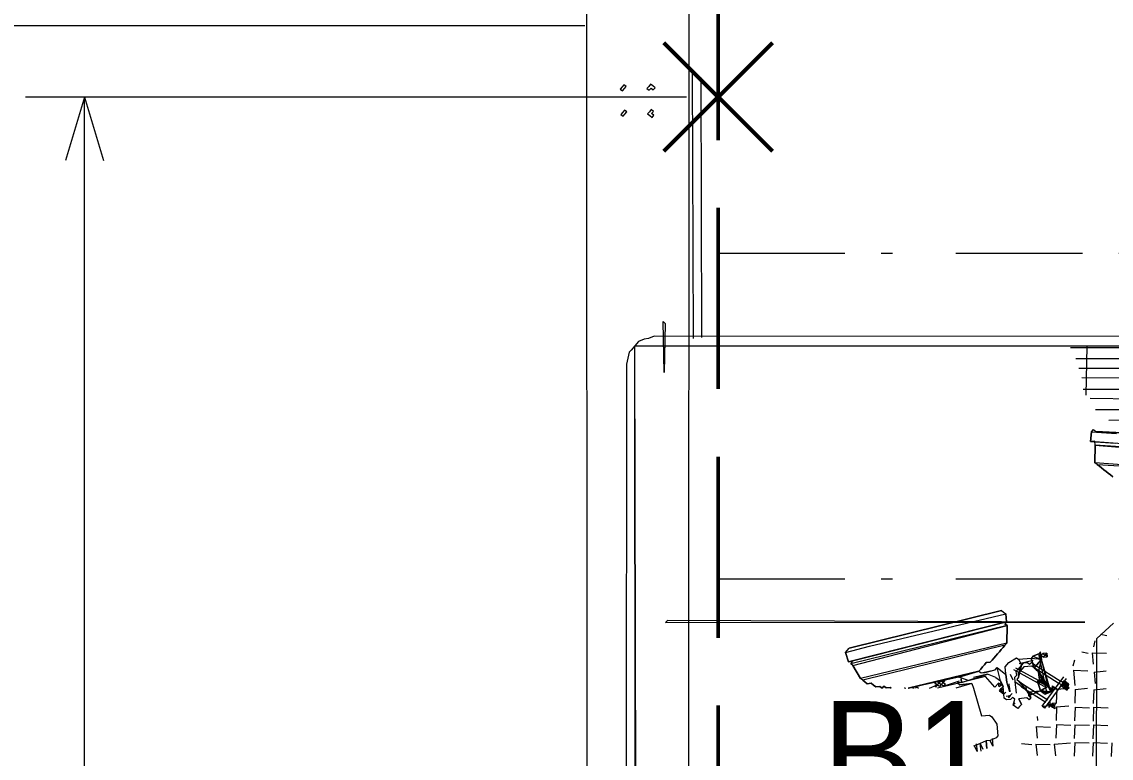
# Paper-space layout '01 Roof Support Layout' of a CAD drawing. Header units: millimetres. Extents: x 5 to 415, y 7 to 290.
# Drawn here: x 92.51 to 116.58, y 122.24 to 138.51 of the extents above; entities that cross this region are included whole.
import ezdxf

# ---------------------------------------------------------------- set-up
doc = ezdxf.new("R2010")
doc.units = ezdxf.units.MM
doc.linetypes.add('B1_LONG_DASH', pattern=[5.5, 4, -1.5])
doc.linetypes.add('B2_DASH_DOT', pattern=[5.25, 2.8, -0.8, 0.25, -1.4])
for name, color, linetype in [('COLUMNS', 7, 'Continuous'), ('DIMENSIONS', 7, 'Continuous'), ('GA_REFERENCE', 253, 'Continuous'), ('TEXT', 7, 'Continuous'), ('UPPER_ROOF', 7, 'Continuous')]:
    doc.layers.add(name, color=color, linetype=linetype)

# ---------------------------------------------------------------- blocks, each defined once
blk = doc.blocks.new('SHEET_01_ROOF')
at = {"layer": 'COLUMNS', "lineweight": 50}
for p, q in [((106.7, 138.05), (109.1, 135.65)), ((106.7, 135.65), (109.1, 138.05))]:
    blk.add_line(p, q, dxfattribs=at)
at = {"layer": 'DIMENSIONS', "lineweight": 13}
for p, q in [((107.2, 136.85), (92.6, 136.85)), ((93.9, 136.85), (93.48, 135.45)), ((93.9, 101.75), (93.9, 136.85)), ((93.9, 136.85), (94.32, 135.45))]:
    blk.add_line(p, q, dxfattribs=at)
at = {"layer": 'GA_REFERENCE', "lineweight": 5}
for p, q in [((104.967, 184.967), (105.008, 97.414)), ((107.254, 100.694), (107.261, 181.683)), ((104.958, 138.422), (46.339, 138.435)), ((107.357, 131.517), (107.331, 137.436)), ((107.537, 131.534), (107.528, 137.281)), ((105.779, 137.073), (105.739, 137.026)), ((105.739, 137.026), (105.788, 136.988)), ((105.82, 137.12), (105.779, 137.073)), ((105.788, 136.988), (105.829, 137.035)), ((105.869, 137.082), (105.82, 137.12)), ((105.829, 137.035), (105.869, 137.082)), ((106.368, 137.085), (106.328, 137.038)), ((106.328, 137.038), (106.377, 137)), ((106.409, 137.132), (106.368, 137.085)), ((106.377, 137), (106.418, 137.047)), ((106.458, 137.094), (106.409, 137.132)), ((106.418, 137.047), (106.467, 137.008)), ((106.508, 137.055), (106.458, 137.094)), ((106.467, 137.008), (106.508, 137.055)), ((105.792, 136.513), (105.752, 136.465)), ((105.833, 136.56), (105.792, 136.513)), ((105.882, 136.521), (105.833, 136.56)), ((105.842, 136.474), (105.882, 136.521)), ((106.381, 136.525), (106.341, 136.478)), ((106.422, 136.572), (106.381, 136.525)), ((106.471, 136.533), (106.422, 136.572)), ((106.431, 136.486), (106.471, 136.533)), ((106.48, 136.448), (106.431, 136.486)), ((105.752, 136.465), (105.801, 136.427)), ((105.801, 136.427), (105.842, 136.474)), ((106.341, 136.478), (106.39, 136.439)), ((106.39, 136.439), (106.44, 136.401)), ((106.44, 136.401), (106.48, 136.448)), ((106.709, 130.765), (106.683, 131.886)), ((106.683, 131.886), (106.732, 131.847)), ((106.732, 131.847), (106.709, 130.765)), ((106.139, 131.446), (106.058, 131.352)), ((106.269, 131.501), (106.139, 131.446)), ((106.359, 131.51), (106.269, 131.501)), ((106.489, 131.565), (106.359, 131.51)), ((138.681, 131.535), (106.489, 131.565)), ((105.936, 131.21), (105.905, 131.078)), ((105.977, 131.257), (105.936, 131.21)), ((106.058, 131.352), (105.977, 131.257)), ((106.058, 131.352), (139.107, 131.359)), ((106.086, 107.11), (106.058, 131.352)), ((106.126, 107.157), (106.058, 131.352)), ((106.058, 131.352), (139.017, 131.35)), ((128.17, 131.321), (115.687, 131.309)), ((116.046, 131.343), (116.023, 130.261)), ((105.873, 130.945), (105.862, 107.521)), ((105.905, 131.078), (105.873, 130.945)), ((128.107, 131.055), (115.803, 131.061)), ((127.994, 130.829), (115.871, 130.851)), ((122.344, 130.598), (115.938, 130.642)), ((122.182, 130.41), (115.965, 130.385)), ((122.029, 130.136), (116.122, 130.184)), ((121.956, 129.956), (116.238, 129.935)), ((116.153, 129.452), (116.193, 129.499)), ((116.193, 129.499), (116.242, 129.46)), ((121.934, 129.738), (116.535, 129.704)), ((116.13, 129.234), (116.153, 129.452)), ((116.153, 129.452), (116.13, 129.234)), ((116.153, 129.452), (116.701, 129.417)), ((116.242, 129.46), (119.713, 129.269)), ((119.713, 129.269), (116.242, 129.46)), ((116.22, 129.242), (116.13, 129.234)), ((116.13, 129.234), (116.678, 129.199)), ((119.789, 128.974), (116.13, 129.234)), ((116.229, 129.157), (116.22, 129.242)), ((116.229, 129.157), (116.22, 129.242)), ((116.224, 128.767), (116.229, 129.157)), ((116.229, 129.157), (116.224, 128.767)), ((119.658, 128.918), (116.229, 129.157)), ((116.229, 129.157), (119.708, 128.88)), ((116.229, 129.157), (116.229, 129.157)), ((116.273, 128.729), (116.224, 128.767)), ((119.564, 128.521), (116.224, 128.767)), ((116.323, 128.69), (116.273, 128.729)), ((116.273, 128.729), (119.564, 128.521)), ((116.273, 128.729), (116.323, 128.69)), ((116.372, 128.652), (116.323, 128.69)), ((116.323, 128.69), (116.372, 128.652)), ((116.422, 128.613), (116.372, 128.652)), ((116.372, 128.652), (116.422, 128.613)), ((116.471, 128.574), (116.422, 128.613)), ((116.422, 128.613), (116.471, 128.574)), ((116.52, 128.536), (116.471, 128.574)), ((116.471, 128.574), (116.52, 128.536)), ((116.57, 128.497), (116.52, 128.536)), ((116.52, 128.536), (116.57, 128.497)), ((116.619, 128.459), (116.57, 128.497)), ((116.57, 128.497), (116.619, 128.459)), ((110.794, 124.668), (114.158, 125.504)), ((114.158, 125.504), (110.794, 124.668)), ((111.244, 124.71), (114.256, 125.427)), ((114.158, 125.504), (114.207, 125.465)), ((114.207, 125.465), (114.256, 125.427)), ((114.256, 125.427), (114.274, 125.255)), ((114.274, 125.255), (114.256, 125.427)), ((106.781, 125.283), (106.74, 125.236)), ((106.74, 125.236), (116, 125.246)), ((116, 125.246), (106.781, 125.283)), ((114.274, 125.255), (110.781, 124.364)), ((114.283, 125.17), (110.83, 124.325)), ((110.879, 124.287), (114.283, 125.17)), ((111.311, 124.501), (114.274, 125.255)), ((114.274, 125.255), (114.234, 125.208)), ((114.234, 125.208), (114.283, 125.17)), ((114.283, 125.17), (114.234, 125.208)), ((114.283, 125.17), (114.278, 124.781)), ((114.278, 124.781), (114.283, 125.17)), ((116.639, 125.219), (116.265, 124.882)), ((116.346, 124.976), (116.486, 124.946)), ((110.713, 124.574), (111.244, 124.71)), ((114.278, 124.781), (111.046, 124)), ((114.238, 124.733), (111.095, 123.961)), ((114.197, 124.686), (114.157, 124.639)), ((114.157, 124.639), (114.197, 124.686)), ((114.238, 124.733), (114.197, 124.686)), ((114.197, 124.686), (114.238, 124.733)), ((114.278, 124.781), (114.238, 124.733)), ((116.225, 124.835), (116.193, 124.702)), ((116.256, 113.644), (116.265, 124.882)), ((110.713, 124.574), (110.754, 124.621)), ((110.781, 124.364), (110.713, 124.574)), ((110.713, 124.574), (110.781, 124.364)), ((110.754, 124.621), (110.794, 124.668)), ((110.781, 124.364), (111.311, 124.501)), ((113.995, 124.451), (113.954, 124.404)), ((113.954, 124.404), (113.995, 124.451)), ((114.035, 124.498), (113.995, 124.451)), ((113.995, 124.451), (114.035, 124.498)), ((114.076, 124.545), (114.035, 124.498)), ((114.035, 124.498), (114.076, 124.545)), ((114.116, 124.592), (114.076, 124.545)), ((114.076, 124.545), (114.116, 124.592)), ((114.157, 124.639), (114.116, 124.592)), ((114.116, 124.592), (114.157, 124.639)), ((114.323, 124.353), (114.494, 124.455)), ((114.494, 124.455), (114.543, 124.417)), ((114.854, 124.489), (114.813, 124.442)), ((114.984, 124.545), (114.854, 124.489)), ((114.984, 124.545), (114.854, 124.489)), ((114.984, 124.545), (114.854, 124.489)), ((114.854, 124.489), (114.984, 124.545)), ((114.854, 124.489), (115.042, 124.42)), ((114.854, 124.489), (114.854, 124.489)), ((115.024, 124.592), (114.984, 124.545)), ((115.024, 124.592), (114.984, 124.545)), ((115.042, 124.42), (114.984, 124.545)), ((115.042, 124.42), (114.984, 124.545)), ((114.984, 124.545), (115.042, 124.42)), ((115.163, 123.697), (114.984, 124.545)), ((115.042, 124.42), (114.984, 124.545)), ((115.042, 124.42), (115.024, 124.592)), ((115.042, 124.42), (115.024, 124.592)), ((115.033, 124.506), (115.074, 124.553)), ((115.033, 124.506), (115.033, 124.506)), ((115.083, 124.467), (115.033, 124.506)), ((115.083, 124.467), (115.033, 124.506)), ((115.033, 124.506), (115.042, 124.42)), ((115.164, 124.562), (115.074, 124.553)), ((115.074, 124.553), (115.123, 124.515)), ((115.123, 124.515), (115.083, 124.467)), ((115.123, 124.515), (115.083, 124.467)), ((115.083, 124.467), (115.173, 124.476)), ((115.123, 124.515), (115.164, 124.562)), ((115.173, 124.476), (115.123, 124.515)), ((115.164, 124.562), (115.164, 124.562)), ((115.164, 124.562), (115.173, 124.476)), ((115.173, 124.476), (115.164, 124.562)), ((115.933, 124.591), (116.072, 124.561)), ((116.162, 124.569), (116.189, 124.313)), ((116.162, 124.569), (116.481, 124.556)), ((110.871, 124.372), (110.781, 124.364)), ((110.83, 124.325), (110.871, 124.372)), ((110.879, 124.287), (110.83, 124.325)), ((111.046, 124), (110.879, 124.287)), ((110.879, 124.287), (111.046, 124)), ((113.702, 124.208), (113.662, 124.161)), ((113.662, 124.161), (113.702, 124.208)), ((113.743, 124.255), (113.702, 124.208)), ((113.702, 124.208), (113.743, 124.255)), ((113.784, 124.302), (113.743, 124.255)), ((113.743, 124.255), (113.784, 124.302)), ((113.824, 124.349), (113.784, 124.302)), ((113.784, 124.302), (113.824, 124.349)), ((113.914, 124.357), (113.824, 124.349)), ((113.824, 124.349), (113.914, 124.357)), ((113.954, 124.404), (113.914, 124.357)), ((113.914, 124.357), (113.954, 124.404)), ((114.022, 124.194), (114.062, 124.242)), ((114.022, 124.194), (114.062, 124.242)), ((114.062, 124.242), (114.112, 124.203)), ((114.138, 123.946), (114.062, 124.242)), ((114.112, 124.203), (114.21, 124.126)), ((114.242, 124.259), (114.323, 124.353)), ((114.251, 124.173), (114.242, 124.259)), ((114.471, 124.237), (115.145, 123.868)), ((114.561, 124.245), (114.521, 124.198)), ((114.602, 124.292), (114.538, 124.027)), ((114.561, 124.245), (114.538, 124.027)), ((114.813, 124.442), (114.543, 124.417)), ((114.543, 124.417), (114.602, 124.292)), ((114.543, 124.417), (114.602, 124.292)), ((114.543, 124.417), (114.602, 124.292)), ((114.552, 124.331), (114.862, 124.403)), ((114.602, 124.292), (114.561, 124.245)), ((114.602, 124.292), (114.561, 124.245)), ((114.561, 124.245), (114.57, 124.16)), ((114.611, 124.207), (114.57, 124.16)), ((114.642, 124.339), (114.602, 124.292)), ((114.651, 124.254), (114.611, 124.207)), ((114.732, 124.348), (114.642, 124.339)), ((114.741, 124.262), (114.651, 124.254)), ((114.781, 124.309), (114.732, 124.348)), ((114.831, 124.271), (114.741, 124.262)), ((114.822, 124.356), (114.781, 124.309)), ((115.042, 124.42), (114.813, 124.442)), ((114.813, 124.442), (114.88, 124.232)), ((115.042, 124.42), (114.813, 124.442)), ((115.042, 124.42), (114.813, 124.442)), ((114.813, 124.442), (114.88, 124.232)), ((114.88, 124.232), (114.813, 124.442)), ((114.871, 124.318), (114.822, 124.356)), ((114.88, 124.232), (114.831, 124.271)), ((114.921, 124.279), (114.871, 124.318)), ((114.88, 124.232), (115.042, 124.42)), ((115.042, 124.42), (114.88, 124.232)), ((114.88, 124.232), (115.042, 124.42)), ((114.979, 124.155), (114.88, 124.232)), ((114.88, 124.232), (114.979, 124.155)), ((114.88, 124.232), (114.93, 124.194)), ((115.415, 123.894), (114.88, 124.232)), ((115.455, 123.941), (114.921, 124.279)), ((114.979, 124.155), (115.042, 124.42)), ((114.979, 124.155), (115.042, 124.42)), ((115.042, 124.42), (114.979, 124.155)), ((115.195, 123.83), (115.042, 124.42)), ((115.195, 123.83), (115.042, 124.42)), ((115.253, 123.706), (115.042, 124.42)), ((115.771, 124.403), (115.739, 124.27)), ((111.095, 123.961), (111.046, 124)), ((113.662, 124.161), (112.098, 123.784)), ((112.098, 123.784), (113.662, 124.161)), ((113.221, 124.032), (112.113, 123.784)), ((112.821, 123.952), (113.662, 124.161)), ((113.221, 124.032), (113.662, 124.161)), ((113.41, 123.964), (113.221, 124.032)), ((113.28, 123.908), (113.271, 123.994)), ((113.271, 123.994), (113.28, 123.908)), ((113.28, 123.908), (113.271, 123.994)), ((113.28, 123.908), (113.851, 124.092)), ((113.81, 124.045), (113.28, 123.908)), ((113.81, 124.045), (113.28, 123.908)), ((113.851, 124.092), (113.54, 124.019)), ((113.851, 124.092), (113.63, 124.028)), ((113.662, 124.161), (113.711, 124.122)), ((113.711, 124.122), (114.022, 124.194)), ((113.711, 124.122), (113.801, 124.13)), ((113.801, 124.13), (114.022, 124.194)), ((114.017, 123.805), (113.81, 124.045)), ((114.017, 123.805), (113.81, 124.045)), ((114.039, 124.023), (113.851, 124.092)), ((114.039, 124.023), (114.138, 123.946)), ((114.21, 124.126), (114.26, 124.087)), ((114.278, 123.916), (114.251, 124.173)), ((114.278, 123.916), (114.251, 124.173)), ((114.26, 124.087), (114.278, 123.916)), ((114.278, 123.916), (114.26, 124.087)), ((114.35, 124.096), (114.408, 123.972)), ((115.105, 123.821), (114.431, 124.19)), ((114.489, 124.066), (114.449, 124.019)), ((114.449, 124.019), (114.457, 123.933)), ((114.521, 124.198), (114.48, 124.151)), ((114.48, 124.151), (114.489, 124.066)), ((114.538, 124.027), (114.498, 123.98)), ((114.538, 124.027), (114.498, 123.98)), ((114.498, 123.98), (114.547, 123.942)), ((114.498, 123.98), (114.547, 123.942)), ((114.57, 124.16), (114.53, 124.113)), ((114.53, 124.113), (114.538, 124.027)), ((114.538, 124.027), (114.57, 124.16)), ((114.979, 124.155), (114.93, 124.194)), ((114.93, 124.194), (114.979, 124.155)), ((114.997, 123.984), (114.956, 123.937)), ((114.956, 123.937), (114.997, 123.984)), ((115.195, 123.83), (114.979, 124.155)), ((114.979, 124.155), (115.195, 123.83)), ((114.979, 124.155), (114.988, 124.07)), ((114.988, 124.07), (114.979, 124.155)), ((115.195, 123.83), (114.988, 124.07)), ((114.988, 124.07), (114.997, 123.984)), ((114.997, 123.984), (114.988, 124.07)), ((115.195, 123.83), (114.997, 123.984)), ((114.997, 123.984), (115.195, 123.83)), ((115.195, 123.83), (114.997, 123.984)), ((115.037, 124.031), (115.195, 123.83)), ((115.059, 123.385), (115.536, 124.035)), ((115.586, 123.996), (115.109, 123.346)), ((115.748, 124.184), (115.783, 123.842)), ((115.748, 124.184), (116.067, 124.171)), ((116.206, 124.141), (116.476, 124.167)), ((116.206, 124.141), (116.233, 123.885)), ((111.144, 123.923), (111.095, 123.961)), ((111.095, 123.961), (111.144, 123.923)), ((111.194, 123.884), (111.144, 123.923)), ((111.144, 123.923), (111.194, 123.884)), ((111.284, 123.893), (111.194, 123.884)), ((111.194, 123.884), (111.284, 123.893)), ((111.333, 123.854), (111.284, 123.893)), ((111.284, 123.893), (111.333, 123.854)), ((111.383, 123.816), (111.333, 123.854)), ((111.333, 123.854), (111.383, 123.816)), ((111.472, 123.824), (111.383, 123.816)), ((111.383, 123.816), (111.472, 123.824)), ((111.522, 123.786), (111.472, 123.824)), ((111.472, 123.824), (111.522, 123.786)), ((111.562, 123.833), (111.522, 123.786)), ((111.522, 123.786), (111.562, 123.833)), ((111.612, 123.794), (111.562, 123.833)), ((111.562, 123.833), (111.612, 123.794)), ((111.702, 123.803), (111.612, 123.794)), ((111.612, 123.794), (111.702, 123.803)), ((111.726, 123.784), (111.702, 123.803)), ((111.702, 123.803), (111.726, 123.784)), ((112.021, 123.79), (112.016, 123.784)), ((112.021, 123.79), (112.028, 123.784)), ((112.021, 123.79), (112.047, 123.784)), ((112.104, 123.784), (112.821, 123.952)), ((112.181, 123.784), (112.201, 123.807)), ((112.201, 123.807), (112.23, 123.784)), ((112.264, 123.784), (112.291, 123.815)), ((112.291, 123.815), (112.33, 123.784)), ((112.568, 123.784), (112.74, 123.857)), ((112.731, 123.943), (112.691, 123.896)), ((112.691, 123.896), (112.731, 123.943)), ((112.691, 123.896), (112.74, 123.857)), ((112.74, 123.857), (112.691, 123.896)), ((112.74, 123.857), (112.7, 123.81)), ((112.7, 123.81), (112.74, 123.857)), ((112.781, 123.905), (112.731, 123.943)), ((112.731, 123.943), (112.781, 123.905)), ((112.74, 123.857), (112.781, 123.905)), ((112.79, 123.819), (112.74, 123.857)), ((113.28, 123.908), (112.747, 123.784)), ((112.821, 123.952), (112.781, 123.905)), ((112.781, 123.905), (112.821, 123.952)), ((112.781, 123.905), (112.83, 123.866)), ((112.83, 123.866), (112.79, 123.819)), ((112.871, 123.913), (112.821, 123.952)), ((112.821, 123.952), (112.871, 123.913)), ((112.83, 123.866), (112.871, 123.913)), ((112.88, 123.827), (112.83, 123.866)), ((112.871, 123.913), (112.911, 123.96)), ((112.911, 123.96), (112.871, 123.913)), ((112.871, 123.913), (112.92, 123.874)), ((112.88, 123.827), (113.23, 123.947)), ((112.92, 123.874), (112.88, 123.827)), ((113.509, 123.887), (113.155, 123.784)), ((113.28, 123.908), (113.19, 123.9)), ((113.19, 123.9), (113.239, 123.861)), ((113.239, 123.861), (113.509, 123.887)), ((113.509, 123.887), (113.239, 123.861)), ((113.509, 123.887), (113.539, 123.784)), ((113.509, 123.887), (113.539, 123.784)), ((113.539, 123.783), (113.72, 123.172)), ((113.539, 123.783), (113.72, 123.172)), ((114.098, 123.899), (114.017, 123.805)), ((114.098, 123.899), (114.017, 123.805)), ((114.107, 123.814), (114.098, 123.899)), ((114.147, 123.861), (114.098, 123.899)), ((114.147, 123.861), (114.107, 123.814)), ((114.147, 123.861), (114.107, 123.814)), ((114.116, 123.728), (114.156, 123.775)), ((114.156, 123.775), (114.116, 123.728)), ((114.116, 123.728), (114.165, 123.689)), ((114.165, 123.689), (114.116, 123.728)), ((114.138, 123.946), (114.197, 123.822)), ((114.138, 123.946), (114.138, 123.946)), ((114.138, 123.946), (114.147, 123.861)), ((114.138, 123.946), (114.138, 123.946)), ((114.138, 123.946), (114.147, 123.861)), ((114.197, 123.822), (114.147, 123.861)), ((114.197, 123.822), (114.147, 123.861)), ((114.197, 123.822), (114.147, 123.861)), ((114.156, 123.775), (114.197, 123.822)), ((114.165, 123.689), (114.156, 123.775)), ((114.206, 123.736), (114.156, 123.775)), ((114.165, 123.689), (114.206, 123.736)), ((114.214, 123.651), (114.197, 123.822)), ((114.206, 123.736), (114.197, 123.822)), ((114.214, 123.651), (114.206, 123.736)), ((114.345, 123.706), (114.278, 123.916)), ((114.345, 123.706), (114.327, 123.878)), ((114.336, 123.792), (114.345, 123.706)), ((114.457, 123.933), (114.484, 123.676)), ((114.457, 123.933), (114.507, 123.895)), ((114.507, 123.895), (114.556, 123.856)), ((114.547, 123.942), (114.646, 123.865)), ((114.547, 123.942), (114.705, 123.74)), ((114.705, 123.74), (114.547, 123.942)), ((114.547, 123.942), (114.597, 123.903)), ((114.556, 123.856), (114.606, 123.817)), ((114.597, 123.903), (114.646, 123.865)), ((114.606, 123.817), (115.14, 123.479)), ((114.646, 123.865), (114.696, 123.826)), ((114.646, 123.865), (115.181, 123.526)), ((114.696, 123.826), (114.705, 123.74)), ((114.705, 123.74), (114.754, 123.702)), ((114.705, 123.74), (114.705, 123.74)), ((114.705, 123.74), (114.812, 123.578)), ((114.754, 123.702), (115.024, 123.727)), ((115.024, 123.727), (114.763, 123.616)), ((114.956, 123.937), (115.024, 123.727)), ((115.195, 123.83), (114.956, 123.937)), ((114.956, 123.937), (115.195, 123.83)), ((115.195, 123.83), (114.956, 123.937)), ((114.956, 123.937), (115.195, 123.83)), ((114.956, 123.937), (115.006, 123.898)), ((115.006, 123.898), (114.956, 123.937)), ((114.956, 123.937), (115.024, 123.727)), ((114.956, 123.937), (115.006, 123.898)), ((115.006, 123.898), (114.956, 123.937)), ((115.024, 123.727), (114.956, 123.937)), ((115.195, 123.83), (115.024, 123.727)), ((115.195, 123.83), (115.024, 123.727)), ((115.024, 123.727), (115.195, 123.83)), ((115.253, 123.706), (115.024, 123.727)), ((115.024, 123.727), (115.253, 123.706)), ((115.024, 123.727), (115.073, 123.689)), ((115.145, 123.868), (115.105, 123.821)), ((115.253, 123.706), (115.195, 123.83)), ((115.253, 123.706), (115.195, 123.83)), ((115.253, 123.706), (115.195, 123.83)), ((115.253, 123.706), (115.195, 123.83)), ((115.195, 123.83), (115.253, 123.706)), ((115.244, 123.791), (115.244, 123.791)), ((115.244, 123.791), (115.293, 123.753)), ((115.293, 123.753), (115.244, 123.791)), ((115.244, 123.791), (115.253, 123.706)), ((115.293, 123.753), (115.253, 123.706)), ((115.253, 123.706), (115.293, 123.753)), ((115.285, 123.838), (115.334, 123.8)), ((115.285, 123.838), (115.293, 123.753)), ((115.293, 123.753), (115.285, 123.838)), ((115.383, 123.761), (115.293, 123.753)), ((115.334, 123.8), (115.383, 123.761)), ((115.383, 123.761), (115.334, 123.8)), ((115.334, 123.8), (115.383, 123.761)), ((115.383, 123.761), (115.37, 123.457)), ((115.383, 123.761), (115.653, 123.787)), ((115.653, 123.787), (115.415, 123.894)), ((115.644, 123.872), (115.455, 123.941)), ((115.514, 123.817), (115.464, 123.855)), ((115.464, 123.855), (115.514, 123.817)), ((115.545, 123.949), (115.505, 123.902)), ((115.505, 123.902), (115.545, 123.949)), ((115.545, 123.949), (115.505, 123.902)), ((115.505, 123.902), (115.595, 123.911)), ((115.505, 123.902), (115.514, 123.817)), ((115.554, 123.864), (115.505, 123.902)), ((115.505, 123.902), (115.514, 123.817)), ((115.554, 123.864), (115.505, 123.902)), ((115.505, 123.902), (115.514, 123.817)), ((115.514, 123.817), (115.554, 123.864)), ((115.514, 123.817), (115.554, 123.864)), ((115.514, 123.817), (115.554, 123.864)), ((115.514, 123.817), (115.563, 123.778)), ((115.563, 123.778), (115.514, 123.817)), ((115.563, 123.778), (115.514, 123.817)), ((115.545, 123.949), (115.545, 123.949)), ((115.545, 123.949), (115.554, 123.864)), ((115.595, 123.911), (115.545, 123.949)), ((115.545, 123.949), (115.545, 123.949)), ((115.554, 123.864), (115.595, 123.911)), ((115.554, 123.864), (115.595, 123.911)), ((115.554, 123.864), (115.595, 123.911)), ((115.554, 123.864), (115.644, 123.872)), ((115.563, 123.778), (115.554, 123.864)), ((115.604, 123.825), (115.554, 123.864)), ((115.563, 123.778), (115.595, 123.911)), ((115.604, 123.825), (115.563, 123.778)), ((115.563, 123.778), (115.604, 123.825)), ((115.563, 123.778), (115.604, 123.825)), ((115.604, 123.825), (115.563, 123.778)), ((115.563, 123.778), (115.563, 123.778)), ((115.563, 123.778), (115.613, 123.74)), ((115.563, 123.778), (115.563, 123.778)), ((115.613, 123.74), (115.563, 123.778)), ((115.595, 123.911), (115.595, 123.911)), ((115.595, 123.911), (115.604, 123.825)), ((115.644, 123.872), (115.595, 123.911)), ((115.595, 123.911), (115.644, 123.872)), ((115.604, 123.825), (115.595, 123.911)), ((115.595, 123.911), (115.644, 123.872)), ((115.604, 123.825), (115.644, 123.872)), ((115.644, 123.872), (115.604, 123.825)), ((115.644, 123.872), (115.604, 123.825)), ((115.653, 123.787), (115.604, 123.825)), ((115.613, 123.74), (115.604, 123.825)), ((115.604, 123.825), (115.613, 123.74)), ((115.644, 123.872), (115.613, 123.74)), ((115.792, 123.757), (115.779, 123.453)), ((115.792, 123.757), (116.062, 123.782)), ((116.201, 123.752), (116.188, 123.448)), ((116.201, 123.752), (116.471, 123.777)), ((114.214, 123.651), (114.165, 123.689)), ((114.165, 123.689), (114.214, 123.651)), ((114.214, 123.651), (114.255, 123.698)), ((114.255, 123.698), (114.214, 123.651)), ((114.214, 123.651), (114.255, 123.698)), ((114.223, 123.565), (114.214, 123.651)), ((114.273, 123.527), (114.223, 123.565)), ((114.264, 123.612), (114.354, 123.621)), ((114.363, 123.535), (114.273, 123.527)), ((114.363, 123.535), (114.273, 123.527)), ((114.354, 123.621), (114.313, 123.574)), ((114.313, 123.574), (114.354, 123.621)), ((114.394, 123.668), (114.354, 123.621)), ((114.403, 123.582), (114.363, 123.535)), ((114.453, 123.544), (114.403, 123.582)), ((114.421, 123.411), (114.453, 123.544)), ((114.421, 123.411), (114.453, 123.544)), ((114.722, 123.569), (114.542, 123.552)), ((114.542, 123.552), (114.601, 123.428)), ((114.601, 123.428), (114.542, 123.552)), ((114.772, 123.531), (114.722, 123.569)), ((114.754, 123.702), (114.803, 123.663)), ((114.763, 123.616), (114.754, 123.702)), ((114.803, 123.663), (114.763, 123.616)), ((114.763, 123.616), (114.812, 123.578)), ((114.812, 123.578), (114.772, 123.531)), ((115.253, 123.706), (115.073, 123.689)), ((115.073, 123.689), (115.253, 123.706)), ((115.073, 123.689), (115.123, 123.65)), ((115.123, 123.65), (115.253, 123.706)), ((115.123, 123.65), (115.163, 123.697)), ((115.163, 123.697), (115.253, 123.706)), ((115.23, 123.487), (115.19, 123.44)), ((115.23, 123.487), (115.19, 123.44)), ((115.23, 123.487), (115.19, 123.44)), ((115.23, 123.487), (115.23, 123.487)), ((115.23, 123.487), (115.239, 123.402)), ((115.23, 123.487), (115.23, 123.487)), ((115.23, 123.487), (115.23, 123.487)), ((115.23, 123.487), (115.23, 123.487)), ((114.421, 123.411), (114.461, 123.458)), ((114.47, 123.372), (114.421, 123.411)), ((114.47, 123.372), (114.421, 123.411)), ((114.52, 123.334), (114.47, 123.372)), ((114.52, 123.334), (114.47, 123.372)), ((114.56, 123.381), (114.52, 123.334)), ((114.56, 123.381), (114.52, 123.334)), ((114.601, 123.428), (114.56, 123.381)), ((114.601, 123.428), (114.56, 123.381)), ((115.059, 123.385), (115.239, 123.402)), ((115.109, 123.346), (115.059, 123.385)), ((115.239, 123.402), (115.19, 123.44)), ((115.19, 123.44), (115.239, 123.402)), ((115.19, 123.44), (115.239, 123.402)), ((115.19, 123.44), (115.239, 123.402)), ((115.239, 123.402), (115.19, 123.44)), ((115.239, 123.402), (115.199, 123.355)), ((115.239, 123.402), (115.199, 123.355)), ((115.239, 123.402), (115.28, 123.449)), ((115.329, 123.41), (115.239, 123.402)), ((115.289, 123.363), (115.239, 123.402)), ((115.289, 123.363), (115.239, 123.402)), ((115.239, 123.402), (115.289, 123.363)), ((115.37, 123.457), (115.28, 123.449)), ((115.28, 123.449), (115.289, 123.363)), ((115.28, 123.449), (115.28, 123.449)), ((115.28, 123.449), (115.289, 123.363)), ((115.28, 123.449), (115.28, 123.449)), ((115.28, 123.449), (115.289, 123.363)), ((115.28, 123.449), (115.329, 123.41)), ((115.28, 123.449), (115.329, 123.41)), ((115.289, 123.363), (115.329, 123.41)), ((115.289, 123.363), (115.329, 123.41)), ((115.289, 123.363), (115.329, 123.41)), ((115.338, 123.325), (115.289, 123.363)), ((115.329, 123.41), (115.37, 123.457)), ((115.329, 123.41), (115.338, 123.325)), ((115.379, 123.372), (115.365, 123.068)), ((115.379, 123.372), (115.648, 123.397)), ((115.788, 123.367), (115.774, 123.063)), ((115.788, 123.367), (116.107, 123.354)), ((116.197, 123.363), (116.183, 123.059)), ((116.197, 123.363), (116.516, 123.349)), ((113.72, 123.172), (113.899, 123.189)), ((113.899, 123.189), (113.949, 123.15)), ((113.949, 123.15), (114.057, 122.988)), ((114.947, 123.158), (114.956, 123.073)), ((114.057, 122.988), (114.083, 122.731)), ((114.924, 122.94), (114.951, 122.683)), ((114.924, 122.94), (115.243, 122.927)), ((115.374, 122.982), (115.36, 122.679)), ((115.374, 122.982), (115.693, 122.969)), ((115.783, 122.978), (115.769, 122.674)), ((115.783, 122.978), (116.102, 122.965)), ((116.192, 122.973), (116.178, 122.669)), ((116.192, 122.973), (116.511, 122.96)), ((113.692, 122.564), (113.562, 122.509)), ((113.602, 122.556), (113.62, 122.385)), ((113.823, 122.62), (113.692, 122.564)), ((113.71, 122.393), (113.692, 122.564)), ((113.692, 122.564), (113.75, 122.44)), ((113.912, 122.628), (113.823, 122.62)), ((113.823, 122.62), (113.84, 122.449)), ((113.84, 122.449), (113.823, 122.62)), ((114.043, 122.684), (113.912, 122.628)), ((113.971, 122.504), (113.912, 122.628)), ((113.953, 122.675), (113.971, 122.504)), ((114.083, 122.731), (114.043, 122.684)), ((114.6, 122.564), (114.829, 122.542)), ((114.919, 122.551), (114.946, 122.294)), ((114.919, 122.551), (115.238, 122.537)), ((115.328, 122.546), (115.688, 122.58)), ((115.328, 122.546), (115.355, 122.289)), ((115.778, 122.588), (115.764, 122.284)), ((115.778, 122.588), (116.097, 122.575)), ((116.187, 122.584), (116.173, 122.28)), ((116.187, 122.584), (116.506, 122.571)), ((116.596, 122.579), (116.582, 122.275)), ((113.562, 122.509), (113.539, 122.507)), ((113.62, 122.385), (113.562, 122.509))]:
    blk.add_line(p, q, dxfattribs=at)
at = {"layer": 'UPPER_ROOF', "linetype": 'B1_LONG_DASH', "lineweight": 50}
blk.add_line((107.9, 97.4), (107.9, 185), dxfattribs=at)
at = {"layer": 'UPPER_ROOF', "linetype": 'B2_DASH_DOT', "lineweight": 18}
for p, q in [((107.9, 133.4), (173.9, 133.4)), ((107.9, 126.2), (173.9, 126.2))]:
    blk.add_line(p, q, dxfattribs=at)
at = {"layer": 'TEXT'}
blk.add_text('B1', height=2.3, dxfattribs=at).set_placement((110.2, 121.2))

psp = doc.layouts.new('01 Roof Support Layout')

# ---------------------------------------------------------------- block references
psp.add_blockref('SHEET_01_ROOF', (0, 0))

doc.saveas('drawing.dxf')
